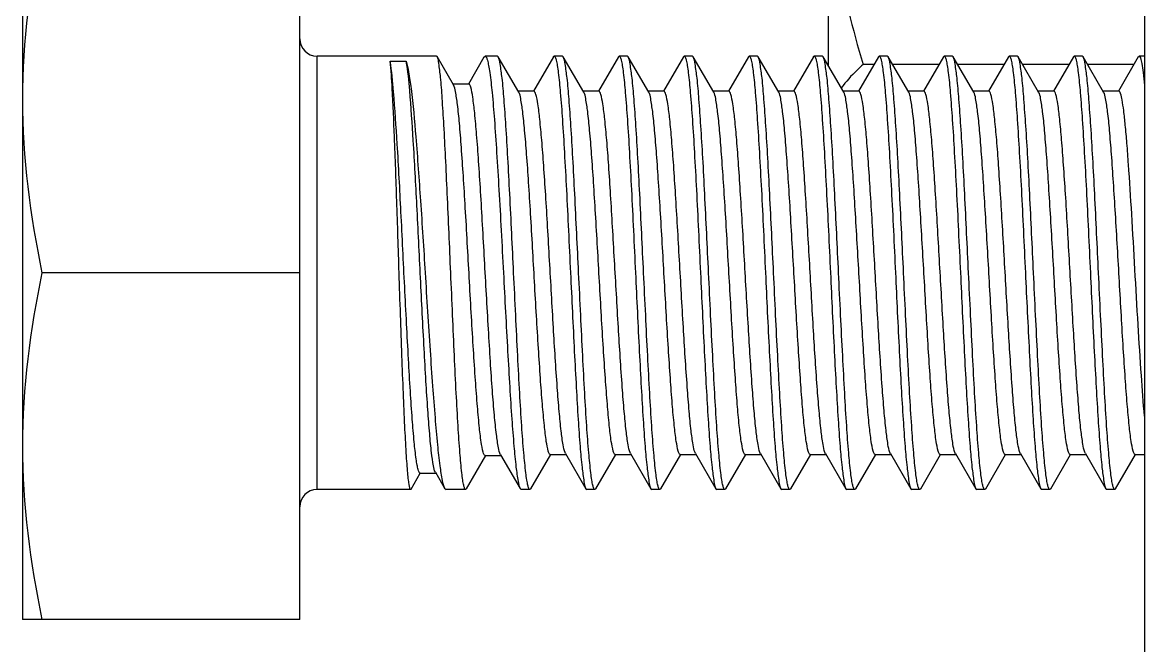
# Model space of a CAD drawing. Extents: x -1396510 to 1250330, y -1892470 to 1623980.
# Drawn here: x -1156862.4 to -1156739.2, y -63254.3 to -63185.8 of the extents above; entities that cross this region are included whole.
import ezdxf

# ---------------------------------------------------------------- set-up
doc = ezdxf.new("R2010")
doc.units = 0
doc.header["$LTSCALE"] = 1000
doc.header["$MEASUREMENT"] = 0

msp = doc.modelspace()

# ---------------------------------------------------------------- linework, layer by layer
at = {"linetype": 'Continuous'}
for p, q in [((-1156739.16, -61890.08), (-1156739.16, -63356.1)), ((-1156773.9, -63112.63), (-1156773.9, -63190.55)), ((-1156862.43, -63175.23), (-1156862.43, -63251.38)), ((-1156831.97, -63251.38), (-1156831.97, -63175.23)), ((-1156816.93, -63189.51), (-1156830.07, -63189.51)), ((-1156830.07, -63237.1), (-1156830.07, -63189.51)), ((-1156822.05, -63190.05), (-1156820.27, -63190.05)), ((-1156816.87, -63189.56), (-1156816.93, -63189.51)), ((-1156815.07, -63192.66), (-1156816.87, -63189.56)), ((-1156811.73, -63189.61), (-1156813.44, -63192.57)), ((-1156811.73, -63189.61), (-1156811.6, -63189.51)), ((-1156810.25, -63189.51), (-1156811.61, -63189.51)), ((-1156810.16, -63189.59), (-1156810.25, -63189.51)), ((-1156807.91, -63193.46), (-1156810.16, -63189.59)), ((-1156804.1, -63189.59), (-1156806.29, -63193.36)), ((-1156803.11, -63189.51), (-1156804.01, -63189.51)), ((-1156803.02, -63189.59), (-1156803.11, -63189.51)), ((-1156800.77, -63193.46), (-1156803.02, -63189.59)), ((-1156796.96, -63189.59), (-1156799.15, -63193.36)), ((-1156796.96, -63189.59), (-1156796.87, -63189.51)), ((-1156795.97, -63189.51), (-1156796.87, -63189.51)), ((-1156795.88, -63189.59), (-1156795.97, -63189.51)), ((-1156793.63, -63193.46), (-1156795.88, -63189.59)), ((-1156789.82, -63189.59), (-1156792.01, -63193.36)), ((-1156789.82, -63189.59), (-1156789.73, -63189.51)), ((-1156788.83, -63189.51), (-1156789.73, -63189.51)), ((-1156788.74, -63189.59), (-1156788.83, -63189.51)), ((-1156786.49, -63193.46), (-1156788.74, -63189.59)), ((-1156782.68, -63189.59), (-1156784.87, -63193.36)), ((-1156782.68, -63189.59), (-1156782.59, -63189.51)), ((-1156781.69, -63189.51), (-1156782.59, -63189.51)), ((-1156781.6, -63189.59), (-1156781.69, -63189.51)), ((-1156779.35, -63193.46), (-1156781.6, -63189.59)), ((-1156775.54, -63189.59), (-1156777.73, -63193.36)), ((-1156774.55, -63189.51), (-1156775.45, -63189.51)), ((-1156774.46, -63189.59), (-1156774.55, -63189.51)), ((-1156772.21, -63193.46), (-1156774.46, -63189.59)), ((-1156768.4, -63189.59), (-1156770.59, -63193.36)), ((-1156768.89, -63190.43), (-1156770.08, -63190.43)), ((-1156768.4, -63189.59), (-1156768.31, -63189.51)), ((-1156767.42, -63189.51), (-1156768.31, -63189.51)), ((-1156767.32, -63189.59), (-1156767.42, -63189.51)), ((-1156765.07, -63193.46), (-1156767.32, -63189.59)), ((-1156761.75, -63190.43), (-1156766.83, -63190.43)), ((-1156761.26, -63189.59), (-1156763.45, -63193.36)), ((-1156761.26, -63189.59), (-1156761.17, -63189.51)), ((-1156760.28, -63189.51), (-1156761.17, -63189.51)), ((-1156760.18, -63189.59), (-1156760.28, -63189.51)), ((-1156757.93, -63193.46), (-1156760.18, -63189.59)), ((-1156754.61, -63190.43), (-1156759.69, -63190.43)), ((-1156754.12, -63189.59), (-1156756.31, -63193.36)), ((-1156754.12, -63189.59), (-1156754.03, -63189.51)), ((-1156753.14, -63189.51), (-1156754.03, -63189.51)), ((-1156753.04, -63189.59), (-1156753.14, -63189.51)), ((-1156750.79, -63193.46), (-1156753.04, -63189.59)), ((-1156747.47, -63190.43), (-1156752.55, -63190.43)), ((-1156746.98, -63189.59), (-1156749.17, -63193.36)), ((-1156746.98, -63189.59), (-1156746.89, -63189.51)), ((-1156746, -63189.51), (-1156746.89, -63189.51)), ((-1156745.9, -63189.59), (-1156746, -63189.51)), ((-1156743.65, -63193.46), (-1156745.9, -63189.59)), ((-1156740.33, -63190.43), (-1156745.41, -63190.43)), ((-1156739.84, -63189.59), (-1156742.03, -63193.36)), ((-1156739.84, -63189.59), (-1156739.75, -63189.51)), ((-1156739.16, -63189.51), (-1156739.75, -63189.51)), ((-1156813.39, -63192.57), (-1156815.12, -63192.57)), ((-1156806.23, -63193.36), (-1156807.96, -63193.36)), ((-1156799.09, -63193.36), (-1156800.82, -63193.36)), ((-1156791.95, -63193.36), (-1156793.68, -63193.36)), ((-1156784.81, -63193.36), (-1156786.54, -63193.36)), ((-1156777.67, -63193.36), (-1156779.4, -63193.36)), ((-1156770.54, -63193.36), (-1156772.26, -63193.36)), ((-1156763.4, -63193.36), (-1156765.13, -63193.36)), ((-1156756.26, -63193.36), (-1156757.99, -63193.36)), ((-1156749.12, -63193.36), (-1156750.85, -63193.36)), ((-1156741.98, -63193.36), (-1156743.71, -63193.36)), ((-1156831.97, -63213.3), (-1156860.29, -63213.3)), ((-1156813.66, -63237.03), (-1156811.54, -63233.38)), ((-1156811.59, -63233.38), (-1156809.87, -63233.38)), ((-1156809.92, -63233.29), (-1156807.76, -63237.01)), ((-1156806.59, -63237.02), (-1156804.39, -63233.25)), ((-1156804.45, -63233.25), (-1156802.72, -63233.25)), ((-1156802.78, -63233.15), (-1156802.82, -63233.06)), ((-1156802.78, -63233.15), (-1156800.53, -63237.02)), ((-1156799.45, -63237.02), (-1156797.25, -63233.25)), ((-1156797.31, -63233.25), (-1156795.58, -63233.25)), ((-1156795.64, -63233.15), (-1156795.68, -63233.06)), ((-1156795.64, -63233.15), (-1156793.39, -63237.02)), ((-1156792.31, -63237.02), (-1156790.11, -63233.25)), ((-1156790.17, -63233.25), (-1156788.44, -63233.25)), ((-1156788.5, -63233.15), (-1156788.54, -63233.05)), ((-1156788.5, -63233.15), (-1156786.25, -63237.02)), ((-1156785.17, -63237.02), (-1156782.97, -63233.25)), ((-1156783.03, -63233.25), (-1156781.3, -63233.25)), ((-1156781.36, -63233.15), (-1156781.41, -63233.05)), ((-1156781.36, -63233.15), (-1156779.11, -63237.02)), ((-1156778.03, -63237.02), (-1156775.83, -63233.25)), ((-1156775.89, -63233.25), (-1156774.16, -63233.25)), ((-1156774.22, -63233.15), (-1156774.27, -63233.04)), ((-1156774.22, -63233.15), (-1156771.97, -63237.02)), ((-1156770.89, -63237.02), (-1156768.69, -63233.25)), ((-1156768.75, -63233.25), (-1156767.02, -63233.25)), ((-1156767.08, -63233.15), (-1156767.13, -63233.04)), ((-1156767.08, -63233.15), (-1156764.83, -63237.02)), ((-1156763.75, -63237.02), (-1156761.56, -63233.25)), ((-1156761.61, -63233.25), (-1156759.88, -63233.25)), ((-1156759.94, -63233.15), (-1156759.99, -63233.03)), ((-1156759.94, -63233.15), (-1156757.69, -63237.02)), ((-1156756.61, -63237.02), (-1156754.42, -63233.25)), ((-1156754.47, -63233.25), (-1156752.74, -63233.25)), ((-1156752.8, -63233.15), (-1156752.86, -63233.03)), ((-1156752.8, -63233.15), (-1156750.55, -63237.02)), ((-1156749.47, -63237.02), (-1156747.28, -63233.25)), ((-1156747.33, -63233.25), (-1156745.6, -63233.25)), ((-1156745.66, -63233.15), (-1156745.72, -63233.02)), ((-1156745.66, -63233.15), (-1156743.41, -63237.02)), ((-1156742.33, -63237.02), (-1156740.14, -63233.25)), ((-1156740.19, -63233.25), (-1156739.16, -63233.25)), ((-1156819.72, -63237.06), (-1156818.72, -63235.33)), ((-1156818.75, -63235.3), (-1156817.02, -63235.3)), ((-1156817.07, -63235.22), (-1156816.05, -63236.97)), ((-1156819.77, -63237.1), (-1156830.07, -63237.1)), ((-1156819.72, -63237.06), (-1156819.77, -63237.1)), ((-1156816.05, -63236.97), (-1156815.9, -63237.1)), ((-1156813.74, -63237.1), (-1156815.9, -63237.1)), ((-1156813.66, -63237.03), (-1156813.75, -63237.1)), ((-1156807.76, -63237.01), (-1156807.65, -63237.1)), ((-1156806.68, -63237.1), (-1156807.65, -63237.1)), ((-1156806.59, -63237.02), (-1156806.68, -63237.1)), ((-1156800.53, -63237.02), (-1156800.44, -63237.1)), ((-1156799.54, -63237.1), (-1156800.44, -63237.1)), ((-1156799.45, -63237.02), (-1156799.54, -63237.1)), ((-1156793.39, -63237.02), (-1156793.3, -63237.1)), ((-1156792.4, -63237.1), (-1156793.3, -63237.1)), ((-1156792.31, -63237.02), (-1156792.4, -63237.1)), ((-1156786.25, -63237.02), (-1156786.16, -63237.1)), ((-1156785.26, -63237.1), (-1156786.16, -63237.1)), ((-1156785.17, -63237.02), (-1156785.26, -63237.1)), ((-1156779.11, -63237.02), (-1156779.02, -63237.1)), ((-1156778.12, -63237.1), (-1156779.02, -63237.1)), ((-1156778.03, -63237.02), (-1156778.12, -63237.1)), ((-1156771.97, -63237.02), (-1156771.88, -63237.1)), ((-1156770.99, -63237.1), (-1156771.88, -63237.1)), ((-1156770.89, -63237.02), (-1156770.99, -63237.1)), ((-1156764.83, -63237.02), (-1156764.74, -63237.1)), ((-1156763.85, -63237.1), (-1156764.74, -63237.1)), ((-1156763.75, -63237.02), (-1156763.85, -63237.1)), ((-1156757.69, -63237.02), (-1156757.6, -63237.1)), ((-1156756.71, -63237.1), (-1156757.6, -63237.1)), ((-1156756.61, -63237.02), (-1156756.71, -63237.1)), ((-1156750.55, -63237.02), (-1156750.46, -63237.1)), ((-1156749.57, -63237.1), (-1156750.46, -63237.1)), ((-1156749.47, -63237.02), (-1156749.57, -63237.1)), ((-1156743.41, -63237.02), (-1156743.32, -63237.1)), ((-1156742.43, -63237.1), (-1156743.32, -63237.1)), ((-1156742.33, -63237.02), (-1156742.43, -63237.1)), ((-1156831.97, -63251.38), (-1156862.43, -63251.38))]:
    msp.add_line(p, q, dxfattribs=at)
for centre, start, end in [((-1156830.07, -63187.6), 180, 270), ((-1156830.07, -63239.01), 90, 180)]:
    msp.add_arc(centre, 1.9, start, end, dxfattribs=at)
for points, knots in [([(-1156773.9, -63166.54), (-1156773.9, -63170.58), (-1156773.17, -63178.68), (-1156771.24, -63186.55), (-1156770.08, -63190.43)], [0, 0, 0, 0, 0.499512, 1, 1, 1, 1]), ([(-1156821.05, -63213.3), (-1156821.13, -63210.67), (-1156821.3, -63205.69), (-1156821.52, -63198.94), (-1156821.77, -63193.83), (-1156821.91, -63191.05), (-1156822.05, -63190.05)], [0, 0, 0, 0, 0.340216, 0.641739, 0.870295, 1, 1, 1, 1]), ([(-1156818.75, -63235.3), (-1156818.8, -63235.3), (-1156818.9, -63235.15), (-1156818.98, -63234.86), (-1156819.09, -63234.37), (-1156819.24, -63233.37), (-1156819.42, -63231.69), (-1156819.62, -63229.2), (-1156819.83, -63226.16), (-1156820.03, -63222.67), (-1156820.23, -63218.84), (-1156820.51, -63213.46), (-1156820.83, -63206.88), (-1156821.2, -63199.73), (-1156821.59, -63194.21), (-1156821.84, -63191.16), (-1156822.05, -63190.05)], [0, 0, 0, 0, 0.003181, 0.009997, 0.020842, 0.035708, 0.077022, 0.132568, 0.200428, 0.278278, 0.363482, 0.453195, 0.634322, 0.798504, 0.925407, 1, 1, 1, 1]), ([(-1156820.27, -63190.05), (-1156820.15, -63190.44), (-1156819.96, -63191.44), (-1156819.57, -63194.21), (-1156819.16, -63198.94), (-1156818.67, -63205.69), (-1156818.36, -63210.67), (-1156818.19, -63213.3)], [0, 0, 0, 0, 0.052104, 0.130854, 0.359409, 0.660459, 1, 1, 1, 1]), ([(-1156817.07, -63235.22), (-1156817.2, -63235), (-1156817.32, -63234.26), (-1156817.53, -63232.87), (-1156817.71, -63230.81), (-1156817.91, -63228.19), (-1156818.11, -63225.07), (-1156818.38, -63220.25), (-1156818.7, -63213.81), (-1156819.08, -63206.18), (-1156819.44, -63199.32), (-1156819.81, -63194.03), (-1156820.06, -63191.12), (-1156820.27, -63190.05)], [0, 0, 0, 0, 0.016498, 0.048153, 0.094091, 0.152829, 0.222461, 0.300749, 0.473185, 0.64885, 0.806645, 0.928205, 1, 1, 1, 1]), ([(-1156815.38, -63213.3), (-1156815.5, -63210.4), (-1156815.68, -63206.16), (-1156815.94, -63200.75), (-1156816.11, -63197.26), (-1156816.3, -63194.34), (-1156816.45, -63192.06), (-1156816.66, -63190.57), (-1156816.74, -63189.78), (-1156816.87, -63189.56)], [0, 0, 0, 0, 0.366748, 0.534004, 0.682559, 0.80722, 0.903651, 0.968552, 1, 1, 1, 1]), ([(-1156811.6, -63189.51), (-1156811.55, -63189.51), (-1156811.42, -63189.69), (-1156811.33, -63190.02), (-1156811.2, -63190.6), (-1156811.02, -63191.78), (-1156810.8, -63193.77), (-1156810.56, -63196.69), (-1156810.32, -63200.25), (-1156810.08, -63204.31), (-1156809.83, -63208.72), (-1156809.67, -63211.76), (-1156809.59, -63213.3)], [0, 0, 0, 0, 0.007187, 0.022465, 0.046744, 0.080015, 0.172417, 0.296393, 0.447275, 0.619318, 0.805937, 1, 1, 1, 1]), ([(-1156808.47, -63213.3), (-1156808.61, -63210.42), (-1156808.81, -63206.22), (-1156809.09, -63200.84), (-1156809.29, -63197.36), (-1156809.5, -63194.44), (-1156809.69, -63192.15), (-1156809.91, -63190.63), (-1156810.03, -63189.82), (-1156810.16, -63189.59)], [0, 0, 0, 0, 0.364024, 0.530312, 0.678343, 0.803036, 0.90014, 0.966414, 1, 1, 1, 1]), ([(-1156804.1, -63189.59), (-1156804.09, -63189.56), (-1156804.07, -63189.53), (-1156804.02, -63189.51), (-1156804.01, -63189.51)], [0, 0, 0, 0, 0.600476, 1, 1, 1, 1]), ([(-1156804.01, -63189.51), (-1156803.95, -63189.51), (-1156803.85, -63189.7), (-1156803.77, -63190.02), (-1156803.65, -63190.61), (-1156803.5, -63191.78), (-1156803.31, -63193.77), (-1156803.09, -63196.69), (-1156802.88, -63200.25), (-1156802.66, -63204.31), (-1156802.44, -63208.72), (-1156802.3, -63211.76), (-1156802.22, -63213.3)], [0, 0, 0, 0, 0.006688, 0.021753, 0.045929, 0.079148, 0.171548, 0.29561, 0.446639, 0.618873, 0.805706, 1, 1, 1, 1]), ([(-1156801.33, -63213.3), (-1156801.47, -63210.42), (-1156801.67, -63206.22), (-1156801.95, -63200.84), (-1156802.16, -63197.36), (-1156802.36, -63194.44), (-1156802.55, -63192.15), (-1156802.77, -63190.63), (-1156802.89, -63189.82), (-1156803.02, -63189.59)], [0, 0, 0, 0, 0.364026, 0.530319, 0.678348, 0.803035, 0.900137, 0.966414, 1, 1, 1, 1]), ([(-1156796.87, -63189.51), (-1156796.81, -63189.51), (-1156796.71, -63189.7), (-1156796.63, -63190.02), (-1156796.51, -63190.6), (-1156796.36, -63191.78), (-1156796.17, -63193.77), (-1156795.95, -63196.69), (-1156795.74, -63200.25), (-1156795.52, -63204.31), (-1156795.3, -63208.72), (-1156795.16, -63211.76), (-1156795.08, -63213.3)], [0, 0, 0, 0, 0.006669, 0.021718, 0.045876, 0.079084, 0.171468, 0.295522, 0.446557, 0.618815, 0.805682, 1, 1, 1, 1]), ([(-1156794.19, -63213.3), (-1156794.33, -63210.42), (-1156794.53, -63206.22), (-1156794.81, -63200.84), (-1156795.02, -63197.36), (-1156795.22, -63194.44), (-1156795.41, -63192.15), (-1156795.63, -63190.63), (-1156795.75, -63189.82), (-1156795.88, -63189.59)], [0, 0, 0, 0, 0.364021, 0.530314, 0.678346, 0.803036, 0.900137, 0.966413, 1, 1, 1, 1]), ([(-1156789.73, -63189.51), (-1156789.68, -63189.51), (-1156789.57, -63189.7), (-1156789.49, -63190.02), (-1156789.37, -63190.61), (-1156789.22, -63191.78), (-1156789.03, -63193.77), (-1156788.81, -63196.69), (-1156788.6, -63200.25), (-1156788.38, -63204.31), (-1156788.16, -63208.72), (-1156788.02, -63211.76), (-1156787.94, -63213.3)], [0, 0, 0, 0, 0.006676, 0.021736, 0.045901, 0.079115, 0.171505, 0.295563, 0.446596, 0.618846, 0.805696, 1, 1, 1, 1]), ([(-1156787.05, -63213.3), (-1156787.19, -63210.42), (-1156787.39, -63206.22), (-1156787.67, -63200.84), (-1156787.88, -63197.36), (-1156788.09, -63194.44), (-1156788.27, -63192.15), (-1156788.49, -63190.63), (-1156788.61, -63189.82), (-1156788.74, -63189.59)], [0, 0, 0, 0, 0.364021, 0.530311, 0.678343, 0.803036, 0.90014, 0.966414, 1, 1, 1, 1]), ([(-1156782.59, -63189.51), (-1156782.54, -63189.51), (-1156782.43, -63189.7), (-1156782.35, -63190.02), (-1156782.23, -63190.61), (-1156782.08, -63191.78), (-1156781.89, -63193.77), (-1156781.68, -63196.69), (-1156781.46, -63200.25), (-1156781.24, -63204.31), (-1156781.02, -63208.72), (-1156780.88, -63211.76), (-1156780.8, -63213.3)], [0, 0, 0, 0, 0.006686, 0.021757, 0.045931, 0.079152, 0.171553, 0.295615, 0.446644, 0.618879, 0.805711, 1, 1, 1, 1]), ([(-1156779.91, -63213.3), (-1156780.05, -63210.42), (-1156780.25, -63206.22), (-1156780.53, -63200.84), (-1156780.74, -63197.36), (-1156780.95, -63194.44), (-1156781.13, -63192.15), (-1156781.35, -63190.63), (-1156781.47, -63189.82), (-1156781.6, -63189.59)], [0, 0, 0, 0, 0.364026, 0.530312, 0.67834, 0.803034, 0.90014, 0.966415, 1, 1, 1, 1]), ([(-1156775.54, -63189.59), (-1156775.53, -63189.56), (-1156775.51, -63189.53), (-1156775.47, -63189.51), (-1156775.45, -63189.51)], [0, 0, 0, 0, 0.600612, 1, 1, 1, 1]), ([(-1156775.45, -63189.51), (-1156775.4, -63189.51), (-1156775.29, -63189.7), (-1156775.21, -63190.02), (-1156775.09, -63190.61), (-1156774.94, -63191.78), (-1156774.75, -63193.77), (-1156774.54, -63196.69), (-1156774.32, -63200.25), (-1156774.1, -63204.31), (-1156773.88, -63208.72), (-1156773.74, -63211.76), (-1156773.66, -63213.3)], [0, 0, 0, 0, 0.006697, 0.021777, 0.045962, 0.079191, 0.171605, 0.29567, 0.44669, 0.618909, 0.805726, 1, 1, 1, 1]), ([(-1156772.77, -63213.3), (-1156772.91, -63210.42), (-1156773.11, -63206.22), (-1156773.39, -63200.84), (-1156773.6, -63197.36), (-1156773.81, -63194.44), (-1156773.99, -63192.15), (-1156774.21, -63190.63), (-1156774.33, -63189.82), (-1156774.46, -63189.59)], [0, 0, 0, 0, 0.364026, 0.530313, 0.678337, 0.803029, 0.900137, 0.966414, 1, 1, 1, 1]), ([(-1156770.08, -63190.43), (-1156770.31, -63190.64), (-1156771.17, -63191.44), (-1156771.97, -63192.31), (-1156772.47, -63193.01)], [0, 0, 0, 0, 0.265948, 1, 1, 1, 1]), ([(-1156768.31, -63189.51), (-1156768.26, -63189.51), (-1156768.15, -63189.7), (-1156768.07, -63190.02), (-1156767.96, -63190.61), (-1156767.8, -63191.78), (-1156767.61, -63193.77), (-1156767.4, -63196.69), (-1156767.18, -63200.25), (-1156766.96, -63204.31), (-1156766.74, -63208.72), (-1156766.6, -63211.76), (-1156766.52, -63213.3)], [0, 0, 0, 0, 0.006677, 0.021735, 0.045901, 0.079116, 0.171512, 0.295573, 0.4466, 0.618843, 0.805694, 1, 1, 1, 1]), ([(-1156765.63, -63213.3), (-1156765.77, -63210.42), (-1156765.97, -63206.22), (-1156766.25, -63200.84), (-1156766.46, -63197.36), (-1156766.67, -63194.44), (-1156766.85, -63192.15), (-1156767.07, -63190.63), (-1156767.19, -63189.82), (-1156767.32, -63189.59)], [0, 0, 0, 0, 0.364024, 0.530311, 0.678342, 0.803035, 0.900139, 0.966414, 1, 1, 1, 1]), ([(-1156761.17, -63189.51), (-1156761.12, -63189.51), (-1156761.01, -63189.7), (-1156760.93, -63190.02), (-1156760.82, -63190.61), (-1156760.66, -63191.78), (-1156760.47, -63193.77), (-1156760.26, -63196.69), (-1156760.04, -63200.25), (-1156759.82, -63204.31), (-1156759.6, -63208.72), (-1156759.46, -63211.76), (-1156759.38, -63213.3)], [0, 0, 0, 0, 0.00669, 0.021765, 0.045943, 0.079167, 0.171572, 0.295635, 0.446661, 0.618889, 0.805716, 1, 1, 1, 1]), ([(-1156758.49, -63213.3), (-1156758.63, -63210.42), (-1156758.83, -63206.22), (-1156759.11, -63200.84), (-1156759.32, -63197.36), (-1156759.53, -63194.44), (-1156759.71, -63192.15), (-1156759.93, -63190.63), (-1156760.05, -63189.82), (-1156760.18, -63189.59)], [0, 0, 0, 0, 0.364026, 0.530319, 0.678348, 0.803035, 0.900137, 0.966414, 1, 1, 1, 1]), ([(-1156754.03, -63189.51), (-1156753.98, -63189.51), (-1156753.87, -63189.7), (-1156753.79, -63190.02), (-1156753.68, -63190.6), (-1156753.52, -63191.78), (-1156753.33, -63193.77), (-1156753.12, -63196.69), (-1156752.9, -63200.25), (-1156752.68, -63204.31), (-1156752.46, -63208.72), (-1156752.32, -63211.76), (-1156752.25, -63213.3)], [0, 0, 0, 0, 0.006669, 0.021718, 0.045876, 0.079084, 0.171468, 0.295521, 0.446556, 0.618814, 0.805682, 1, 1, 1, 1]), ([(-1156751.35, -63213.3), (-1156751.49, -63210.42), (-1156751.69, -63206.22), (-1156751.97, -63200.84), (-1156752.18, -63197.36), (-1156752.39, -63194.44), (-1156752.57, -63192.15), (-1156752.79, -63190.63), (-1156752.91, -63189.82), (-1156753.04, -63189.59)], [0, 0, 0, 0, 0.364021, 0.530313, 0.678345, 0.803036, 0.900138, 0.966413, 1, 1, 1, 1]), ([(-1156746.89, -63189.51), (-1156746.84, -63189.51), (-1156746.73, -63189.7), (-1156746.65, -63190.02), (-1156746.54, -63190.61), (-1156746.38, -63191.78), (-1156746.19, -63193.77), (-1156745.98, -63196.69), (-1156745.76, -63200.25), (-1156745.54, -63204.31), (-1156745.32, -63208.72), (-1156745.18, -63211.76), (-1156745.11, -63213.3)], [0, 0, 0, 0, 0.006679, 0.021742, 0.04591, 0.079126, 0.171519, 0.295578, 0.446611, 0.618856, 0.8057, 1, 1, 1, 1]), ([(-1156744.21, -63213.3), (-1156744.35, -63210.42), (-1156744.55, -63206.22), (-1156744.83, -63200.84), (-1156745.04, -63197.36), (-1156745.25, -63194.44), (-1156745.43, -63192.15), (-1156745.65, -63190.63), (-1156745.77, -63189.82), (-1156745.9, -63189.59)], [0, 0, 0, 0, 0.364023, 0.530311, 0.678342, 0.803036, 0.90014, 0.966414, 1, 1, 1, 1]), ([(-1156739.75, -63189.51), (-1156739.67, -63189.51), (-1156739.54, -63189.88), (-1156739.43, -63190.41), (-1156739.28, -63191.46), (-1156739.2, -63192.24), (-1156739.16, -63192.7)], [0, 0, 0, 0, 0.077049, 0.268055, 0.577055, 1, 1, 1, 1]), ([(-1156811.59, -63233.38), (-1156811.64, -63233.38), (-1156811.75, -63233.24), (-1156811.89, -63232.76), (-1156812.08, -63231.67), (-1156812.28, -63229.9), (-1156812.49, -63227.5), (-1156812.7, -63224.58), (-1156812.92, -63221.24), (-1156813.13, -63217.61), (-1156813.42, -63212.55), (-1156813.69, -63207.56), (-1156813.98, -63202.8), (-1156814.19, -63199.69), (-1156814.4, -63197.07), (-1156814.6, -63195.01), (-1156814.81, -63193.62), (-1156814.94, -63192.88), (-1156815.07, -63192.66)], [0, 0, 0, 0, 0.003526, 0.010871, 0.03842, 0.082642, 0.142013, 0.214376, 0.297085, 0.387117, 0.481196, 0.667858, 0.753739, 0.830507, 0.895467, 0.946372, 0.98153, 1, 1, 1, 1]), ([(-1156809.92, -63233.29), (-1156810.05, -63233.06), (-1156810.18, -63232.3), (-1156810.4, -63230.86), (-1156810.6, -63228.76), (-1156810.82, -63226.09), (-1156811.03, -63222.94), (-1156811.32, -63218.14), (-1156811.6, -63213.13), (-1156811.88, -63208.08), (-1156812.09, -63204.47), (-1156812.3, -63201.17), (-1156812.51, -63198.3), (-1156812.72, -63195.95), (-1156812.91, -63194.23), (-1156813.1, -63193.17), (-1156813.24, -63192.71), (-1156813.34, -63192.57), (-1156813.39, -63192.57)], [0, 0, 0, 0, 0.019036, 0.055162, 0.107284, 0.173532, 0.25149, 0.338305, 0.525651, 0.619397, 0.708683, 0.790327, 0.861445, 0.919555, 0.962678, 0.989457, 0.996584, 1, 1, 1, 1]), ([(-1156804.45, -63233.25), (-1156804.5, -63233.25), (-1156804.6, -63233.11), (-1156804.74, -63232.65), (-1156804.93, -63231.6), (-1156805.12, -63229.89), (-1156805.33, -63227.57), (-1156805.54, -63224.75), (-1156805.75, -63221.51), (-1156805.97, -63217.97), (-1156806.25, -63213.04), (-1156806.52, -63208.15), (-1156806.81, -63203.48), (-1156807.02, -63200.43), (-1156807.24, -63197.84), (-1156807.43, -63195.8), (-1156807.65, -63194.41), (-1156807.78, -63193.67), (-1156807.91, -63193.46)], [0, 0, 0, 0, 0.003515, 0.010772, 0.037949, 0.081609, 0.140308, 0.211978, 0.294061, 0.383612, 0.477415, 0.664253, 0.750571, 0.827952, 0.893624, 0.945254, 0.981055, 1, 1, 1, 1]), ([(-1156802.82, -63233.06), (-1156802.93, -63232.79), (-1156803.08, -63231.99), (-1156803.28, -63230.49), (-1156803.48, -63228.38), (-1156803.78, -63224.6), (-1156804.12, -63219.06), (-1156804.45, -63213.18), (-1156804.73, -63208.31), (-1156804.94, -63204.84), (-1156805.15, -63201.66), (-1156805.36, -63198.9), (-1156805.57, -63196.63), (-1156805.76, -63194.97), (-1156805.94, -63193.94), (-1156806.08, -63193.5), (-1156806.19, -63193.36), (-1156806.23, -63193.36)], [0, 0, 0, 0, 0.022028, 0.060426, 0.114034, 0.181029, 0.345472, 0.530963, 0.623561, 0.71172, 0.79235, 0.862632, 0.920122, 0.962845, 0.989432, 0.996538, 1, 1, 1, 1]), ([(-1156797.31, -63233.25), (-1156797.36, -63233.25), (-1156797.46, -63233.11), (-1156797.6, -63232.65), (-1156797.79, -63231.6), (-1156797.99, -63229.89), (-1156798.19, -63227.57), (-1156798.4, -63224.75), (-1156798.62, -63221.51), (-1156798.83, -63217.97), (-1156799.11, -63213.04), (-1156799.38, -63208.15), (-1156799.68, -63203.48), (-1156799.88, -63200.43), (-1156800.1, -63197.84), (-1156800.29, -63195.8), (-1156800.51, -63194.41), (-1156800.64, -63193.67), (-1156800.77, -63193.46)], [0, 0, 0, 0, 0.003515, 0.010772, 0.037949, 0.081609, 0.140308, 0.211978, 0.294061, 0.383612, 0.477415, 0.664253, 0.750571, 0.827952, 0.893624, 0.945254, 0.981055, 1, 1, 1, 1]), ([(-1156795.68, -63233.06), (-1156795.79, -63232.79), (-1156795.94, -63231.98), (-1156796.14, -63230.48), (-1156796.34, -63228.37), (-1156796.64, -63224.58), (-1156796.98, -63219.04), (-1156797.32, -63213.16), (-1156797.6, -63208.3), (-1156797.8, -63204.83), (-1156798.01, -63201.66), (-1156798.22, -63198.89), (-1156798.43, -63196.63), (-1156798.62, -63194.97), (-1156798.81, -63193.94), (-1156798.94, -63193.5), (-1156799.05, -63193.36), (-1156799.09, -63193.36)], [0, 0, 0, 0, 0.022167, 0.060682, 0.114378, 0.181432, 0.345908, 0.531337, 0.623882, 0.711978, 0.792543, 0.862763, 0.920199, 0.962881, 0.989441, 0.996541, 1, 1, 1, 1]), ([(-1156790.17, -63233.25), (-1156790.22, -63233.25), (-1156790.32, -63233.11), (-1156790.46, -63232.65), (-1156790.65, -63231.6), (-1156790.85, -63229.89), (-1156791.06, -63227.57), (-1156791.26, -63224.75), (-1156791.48, -63221.51), (-1156791.69, -63217.97), (-1156791.97, -63213.04), (-1156792.25, -63208.15), (-1156792.54, -63203.48), (-1156792.74, -63200.43), (-1156792.96, -63197.84), (-1156793.15, -63195.8), (-1156793.37, -63194.41), (-1156793.5, -63193.67), (-1156793.63, -63193.46)], [0, 0, 0, 0, 0.003515, 0.010772, 0.037949, 0.081609, 0.140308, 0.211978, 0.294061, 0.383612, 0.477415, 0.664253, 0.750571, 0.827952, 0.893624, 0.945254, 0.981055, 1, 1, 1, 1]), ([(-1156788.54, -63233.05), (-1156788.66, -63232.78), (-1156788.8, -63231.97), (-1156789.01, -63230.46), (-1156789.2, -63228.35), (-1156789.5, -63224.56), (-1156789.84, -63219.02), (-1156790.18, -63213.15), (-1156790.46, -63208.28), (-1156790.67, -63204.82), (-1156790.87, -63201.65), (-1156791.08, -63198.89), (-1156791.29, -63196.63), (-1156791.48, -63194.97), (-1156791.67, -63193.94), (-1156791.81, -63193.5), (-1156791.91, -63193.36), (-1156791.95, -63193.36)], [0, 0, 0, 0, 0.022306, 0.060937, 0.114721, 0.181834, 0.346342, 0.531711, 0.624202, 0.712235, 0.792736, 0.862894, 0.920276, 0.962916, 0.98945, 0.996543, 1, 1, 1, 1]), ([(-1156783.03, -63233.25), (-1156783.08, -63233.25), (-1156783.18, -63233.11), (-1156783.32, -63232.65), (-1156783.51, -63231.6), (-1156783.71, -63229.89), (-1156783.92, -63227.57), (-1156784.12, -63224.75), (-1156784.34, -63221.51), (-1156784.55, -63217.97), (-1156784.83, -63213.04), (-1156785.11, -63208.15), (-1156785.4, -63203.48), (-1156785.61, -63200.43), (-1156785.82, -63197.84), (-1156786.01, -63195.8), (-1156786.23, -63194.41), (-1156786.36, -63193.67), (-1156786.49, -63193.46)], [0, 0, 0, 0, 0.003516, 0.010772, 0.037949, 0.081609, 0.140308, 0.211978, 0.294061, 0.383612, 0.477416, 0.664253, 0.750571, 0.827952, 0.893624, 0.945254, 0.981055, 1, 1, 1, 1]), ([(-1156781.41, -63233.05), (-1156781.52, -63232.77), (-1156781.66, -63231.96), (-1156781.87, -63230.45), (-1156782.07, -63228.33), (-1156782.36, -63224.54), (-1156782.71, -63219), (-1156783.04, -63213.13), (-1156783.32, -63208.27), (-1156783.53, -63204.81), (-1156783.74, -63201.64), (-1156783.94, -63198.88), (-1156784.15, -63196.62), (-1156784.34, -63194.97), (-1156784.53, -63193.94), (-1156784.67, -63193.5), (-1156784.77, -63193.36), (-1156784.81, -63193.36)], [0, 0, 0, 0, 0.022445, 0.061192, 0.115065, 0.182235, 0.346776, 0.532084, 0.624521, 0.712492, 0.792928, 0.863025, 0.920353, 0.962951, 0.98946, 0.996545, 1, 1, 1, 1]), ([(-1156775.89, -63233.25), (-1156775.94, -63233.25), (-1156776.04, -63233.11), (-1156776.18, -63232.65), (-1156776.37, -63231.6), (-1156776.57, -63229.89), (-1156776.78, -63227.57), (-1156776.98, -63224.75), (-1156777.2, -63221.51), (-1156777.41, -63217.97), (-1156777.69, -63213.04), (-1156777.97, -63208.15), (-1156778.26, -63203.48), (-1156778.47, -63200.43), (-1156778.68, -63197.84), (-1156778.87, -63195.8), (-1156779.09, -63194.41), (-1156779.22, -63193.67), (-1156779.35, -63193.46)], [0, 0, 0, 0, 0.003516, 0.010772, 0.037949, 0.081609, 0.140308, 0.211978, 0.294061, 0.383612, 0.477416, 0.664254, 0.750571, 0.827952, 0.893624, 0.945254, 0.981055, 1, 1, 1, 1]), ([(-1156774.27, -63233.04), (-1156774.38, -63232.76), (-1156774.52, -63231.95), (-1156774.73, -63230.43), (-1156774.93, -63228.31), (-1156775.23, -63224.52), (-1156775.57, -63218.98), (-1156775.9, -63213.11), (-1156776.18, -63208.26), (-1156776.39, -63204.79), (-1156776.6, -63201.63), (-1156776.8, -63198.88), (-1156777.01, -63196.62), (-1156777.2, -63194.96), (-1156777.39, -63193.94), (-1156777.53, -63193.5), (-1156777.63, -63193.36), (-1156777.67, -63193.36)], [0, 0, 0, 0, 0.022584, 0.061447, 0.115407, 0.182636, 0.34721, 0.532457, 0.62484, 0.712749, 0.79312, 0.863155, 0.920429, 0.962986, 0.989469, 0.996548, 1, 1, 1, 1]), ([(-1156768.75, -63233.25), (-1156768.8, -63233.25), (-1156768.9, -63233.11), (-1156769.04, -63232.65), (-1156769.23, -63231.6), (-1156769.43, -63229.89), (-1156769.64, -63227.57), (-1156769.85, -63224.75), (-1156770.06, -63221.51), (-1156770.27, -63217.97), (-1156770.55, -63213.04), (-1156770.83, -63208.15), (-1156771.12, -63203.48), (-1156771.33, -63200.43), (-1156771.54, -63197.84), (-1156771.73, -63195.8), (-1156771.95, -63194.41), (-1156772.08, -63193.67), (-1156772.21, -63193.46)], [0, 0, 0, 0, 0.003516, 0.010771, 0.037949, 0.081609, 0.140308, 0.211978, 0.294061, 0.383613, 0.477416, 0.664254, 0.750571, 0.827952, 0.893624, 0.945254, 0.981055, 1, 1, 1, 1]), ([(-1156767.13, -63233.04), (-1156767.24, -63232.76), (-1156767.39, -63231.94), (-1156767.59, -63230.42), (-1156767.79, -63228.29), (-1156768.09, -63224.5), (-1156768.43, -63218.96), (-1156768.76, -63213.09), (-1156769.04, -63208.24), (-1156769.25, -63204.78), (-1156769.46, -63201.62), (-1156769.66, -63198.87), (-1156769.87, -63196.62), (-1156770.06, -63194.96), (-1156770.25, -63193.94), (-1156770.39, -63193.5), (-1156770.49, -63193.36), (-1156770.54, -63193.36)], [0, 0, 0, 0, 0.022723, 0.061701, 0.115749, 0.183037, 0.347642, 0.532829, 0.625158, 0.713005, 0.793312, 0.863286, 0.920506, 0.963022, 0.989478, 0.99655, 1, 1, 1, 1]), ([(-1156761.61, -63233.25), (-1156761.66, -63233.25), (-1156761.76, -63233.11), (-1156761.9, -63232.65), (-1156762.09, -63231.6), (-1156762.29, -63229.89), (-1156762.5, -63227.57), (-1156762.71, -63224.75), (-1156762.92, -63221.51), (-1156763.13, -63217.97), (-1156763.41, -63213.04), (-1156763.69, -63208.15), (-1156763.98, -63203.48), (-1156764.19, -63200.43), (-1156764.4, -63197.84), (-1156764.59, -63195.8), (-1156764.81, -63194.41), (-1156764.94, -63193.67), (-1156765.07, -63193.46)], [0, 0, 0, 0, 0.003516, 0.010771, 0.037949, 0.081609, 0.140308, 0.211978, 0.294061, 0.383613, 0.477416, 0.664254, 0.750571, 0.827952, 0.893624, 0.945254, 0.981055, 1, 1, 1, 1]), ([(-1156759.99, -63233.03), (-1156760.1, -63232.75), (-1156760.25, -63231.93), (-1156760.45, -63230.4), (-1156760.65, -63228.28), (-1156760.95, -63224.48), (-1156761.29, -63218.95), (-1156761.62, -63213.08), (-1156761.9, -63208.23), (-1156762.11, -63204.77), (-1156762.32, -63201.61), (-1156762.52, -63198.86), (-1156762.73, -63196.61), (-1156762.92, -63194.96), (-1156763.11, -63193.94), (-1156763.25, -63193.5), (-1156763.35, -63193.36), (-1156763.4, -63193.36)], [0, 0, 0, 0, 0.022862, 0.061956, 0.116091, 0.183437, 0.348074, 0.5332, 0.625476, 0.713261, 0.793503, 0.863416, 0.920583, 0.963057, 0.989487, 0.996552, 1, 1, 1, 1]), ([(-1156754.47, -63233.25), (-1156754.52, -63233.25), (-1156754.62, -63233.11), (-1156754.76, -63232.65), (-1156754.95, -63231.6), (-1156755.15, -63229.89), (-1156755.36, -63227.57), (-1156755.57, -63224.75), (-1156755.78, -63221.51), (-1156755.99, -63217.97), (-1156756.27, -63213.04), (-1156756.55, -63208.15), (-1156756.84, -63203.48), (-1156757.05, -63200.43), (-1156757.26, -63197.84), (-1156757.45, -63195.8), (-1156757.67, -63194.41), (-1156757.8, -63193.67), (-1156757.93, -63193.46)], [0, 0, 0, 0, 0.003516, 0.010771, 0.037949, 0.081609, 0.140308, 0.211978, 0.294061, 0.383613, 0.477416, 0.664254, 0.750571, 0.827952, 0.893624, 0.945254, 0.981055, 1, 1, 1, 1]), ([(-1156752.86, -63233.03), (-1156752.96, -63232.74), (-1156753.11, -63231.92), (-1156753.32, -63230.39), (-1156753.51, -63228.26), (-1156753.81, -63224.46), (-1156754.15, -63218.93), (-1156754.48, -63213.06), (-1156754.76, -63208.21), (-1156754.97, -63204.76), (-1156755.18, -63201.6), (-1156755.38, -63198.86), (-1156755.59, -63196.61), (-1156755.78, -63194.96), (-1156755.97, -63193.94), (-1156756.11, -63193.49), (-1156756.21, -63193.36), (-1156756.26, -63193.36)], [0, 0, 0, 0, 0.023, 0.06221, 0.116433, 0.183837, 0.348506, 0.533571, 0.625793, 0.713517, 0.793694, 0.863545, 0.920659, 0.963092, 0.989496, 0.996554, 1, 1, 1, 1]), ([(-1156747.33, -63233.25), (-1156747.38, -63233.25), (-1156747.48, -63233.11), (-1156747.62, -63232.65), (-1156747.81, -63231.6), (-1156748.01, -63229.89), (-1156748.22, -63227.57), (-1156748.43, -63224.75), (-1156748.64, -63221.51), (-1156748.85, -63217.97), (-1156749.13, -63213.04), (-1156749.41, -63208.15), (-1156749.7, -63203.48), (-1156749.91, -63200.43), (-1156750.12, -63197.84), (-1156750.31, -63195.8), (-1156750.53, -63194.41), (-1156750.66, -63193.67), (-1156750.79, -63193.46)], [0, 0, 0, 0, 0.003516, 0.010771, 0.037949, 0.081609, 0.140308, 0.211978, 0.294061, 0.383613, 0.477416, 0.664254, 0.750571, 0.827952, 0.893624, 0.945254, 0.981055, 1, 1, 1, 1]), ([(-1156745.72, -63233.02), (-1156745.83, -63232.74), (-1156745.97, -63231.91), (-1156746.18, -63230.38), (-1156746.38, -63228.24), (-1156746.67, -63224.44), (-1156747.01, -63218.91), (-1156747.35, -63213.04), (-1156747.62, -63208.2), (-1156747.83, -63204.75), (-1156748.04, -63201.59), (-1156748.25, -63198.85), (-1156748.45, -63196.61), (-1156748.64, -63194.96), (-1156748.83, -63193.94), (-1156748.97, -63193.49), (-1156749.07, -63193.36), (-1156749.12, -63193.36)], [0, 0, 0, 0, 0.023139, 0.062463, 0.116774, 0.184236, 0.348936, 0.533941, 0.62611, 0.713772, 0.793885, 0.863675, 0.920735, 0.963127, 0.989505, 0.996557, 1, 1, 1, 1]), ([(-1156740.19, -63233.25), (-1156740.24, -63233.25), (-1156740.34, -63233.11), (-1156740.48, -63232.65), (-1156740.67, -63231.6), (-1156740.87, -63229.89), (-1156741.08, -63227.57), (-1156741.29, -63224.75), (-1156741.5, -63221.51), (-1156741.71, -63217.97), (-1156741.99, -63213.04), (-1156742.27, -63208.15), (-1156742.56, -63203.48), (-1156742.77, -63200.43), (-1156742.98, -63197.84), (-1156743.17, -63195.8), (-1156743.39, -63194.41), (-1156743.52, -63193.67), (-1156743.65, -63193.46)], [0, 0, 0, 0, 0.003516, 0.010771, 0.037949, 0.081609, 0.140308, 0.211978, 0.294061, 0.383613, 0.477416, 0.664254, 0.750571, 0.827952, 0.893624, 0.945254, 0.981055, 1, 1, 1, 1]), ([(-1156739.16, -63229.07), (-1156739.29, -63227.58), (-1156739.54, -63224.23), (-1156739.88, -63218.85), (-1156740.21, -63212.94), (-1156740.55, -63207.06), (-1156740.84, -63202.44), (-1156741.08, -63199.18), (-1156741.25, -63197.2), (-1156741.42, -63195.64), (-1156741.59, -63194.42), (-1156741.73, -63193.8), (-1156741.88, -63193.36), (-1156741.98, -63193.36)], [0, 0, 0, 0, 0.125273, 0.280526, 0.451, 0.620464, 0.772784, 0.837888, 0.893492, 0.938284, 0.971239, 0.991709, 1, 1, 1, 1]), ([(-1156819.77, -63237.1), (-1156819.82, -63237.1), (-1156819.89, -63236.89), (-1156819.95, -63236.59), (-1156820.03, -63236), (-1156820.11, -63235.23), (-1156820.19, -63234.23), (-1156820.3, -63232.51), (-1156820.44, -63229.92), (-1156820.59, -63226.36), (-1156820.75, -63222.3), (-1156820.9, -63217.89), (-1156821, -63214.85), (-1156821.05, -63213.3)], [0, 0, 0, 0, 0.005906, 0.02066, 0.044668, 0.077802, 0.119769, 0.170184, 0.29436, 0.445608, 0.618145, 0.805336, 1, 1, 1, 1]), ([(-1156818.19, -63213.3), (-1156818.02, -63216.15), (-1156817.76, -63220.3), (-1156817.39, -63225.61), (-1156817.13, -63229.06), (-1156816.87, -63231.98), (-1156816.63, -63234.29), (-1156816.37, -63235.88), (-1156816.2, -63236.72), (-1156816.05, -63236.97)], [0, 0, 0, 0, 0.359329, 0.52395, 0.67108, 0.795828, 0.894098, 0.962746, 1, 1, 1, 1]), ([(-1156813.75, -63237.1), (-1156813.8, -63237.1), (-1156813.89, -63236.91), (-1156813.97, -63236.59), (-1156814.08, -63236), (-1156814.22, -63234.83), (-1156814.4, -63232.84), (-1156814.59, -63229.92), (-1156814.79, -63226.36), (-1156814.99, -63222.29), (-1156815.18, -63217.89), (-1156815.31, -63214.85), (-1156815.38, -63213.3)], [0, 0, 0, 0, 0.006494, 0.021489, 0.045625, 0.078827, 0.171228, 0.295321, 0.446402, 0.618703, 0.80562, 1, 1, 1, 1]), ([(-1156809.59, -63213.3), (-1156809.44, -63216.18), (-1156809.22, -63220.37), (-1156808.91, -63225.72), (-1156808.69, -63229.2), (-1156808.46, -63232.12), (-1156808.26, -63234.41), (-1156808.03, -63235.96), (-1156807.9, -63236.77), (-1156807.76, -63237.01)], [0, 0, 0, 0, 0.362797, 0.528646, 0.676443, 0.801155, 0.898568, 0.965462, 1, 1, 1, 1]), ([(-1156806.68, -63237.1), (-1156806.74, -63237.1), (-1156806.84, -63236.91), (-1156806.92, -63236.59), (-1156807.04, -63236), (-1156807.19, -63234.83), (-1156807.38, -63232.84), (-1156807.6, -63229.92), (-1156807.81, -63226.36), (-1156808.03, -63222.3), (-1156808.25, -63217.89), (-1156808.39, -63214.85), (-1156808.47, -63213.3)], [0, 0, 0, 0, 0.006673, 0.021727, 0.045889, 0.079101, 0.171487, 0.295543, 0.446578, 0.618832, 0.80569, 1, 1, 1, 1]), ([(-1156802.22, -63213.3), (-1156802.08, -63216.19), (-1156801.89, -63220.39), (-1156801.6, -63225.76), (-1156801.4, -63229.24), (-1156801.19, -63232.16), (-1156801, -63234.45), (-1156800.78, -63235.98), (-1156800.67, -63236.79), (-1156800.53, -63237.02)], [0, 0, 0, 0, 0.363959, 0.530229, 0.678249, 0.80294, 0.900058, 0.966367, 1, 1, 1, 1]), ([(-1156799.54, -63237.1), (-1156799.6, -63237.1), (-1156799.7, -63236.91), (-1156799.78, -63236.59), (-1156799.9, -63236), (-1156800.05, -63234.83), (-1156800.24, -63232.84), (-1156800.46, -63229.92), (-1156800.67, -63226.36), (-1156800.89, -63222.3), (-1156801.11, -63217.89), (-1156801.25, -63214.85), (-1156801.33, -63213.3)], [0, 0, 0, 0, 0.006669, 0.02172, 0.045879, 0.079089, 0.171479, 0.295539, 0.446576, 0.618826, 0.805682, 1, 1, 1, 1]), ([(-1156795.08, -63213.3), (-1156794.95, -63216.19), (-1156794.75, -63220.39), (-1156794.46, -63225.76), (-1156794.26, -63229.24), (-1156794.05, -63232.16), (-1156793.86, -63234.45), (-1156793.64, -63235.98), (-1156793.53, -63236.79), (-1156793.39, -63237.02)], [0, 0, 0, 0, 0.363954, 0.530216, 0.678234, 0.802928, 0.900053, 0.966366, 1, 1, 1, 1]), ([(-1156792.4, -63237.1), (-1156792.46, -63237.1), (-1156792.56, -63236.91), (-1156792.64, -63236.59), (-1156792.76, -63236), (-1156792.91, -63234.83), (-1156793.1, -63232.84), (-1156793.32, -63229.92), (-1156793.53, -63226.36), (-1156793.75, -63222.3), (-1156793.97, -63217.89), (-1156794.11, -63214.85), (-1156794.19, -63213.3)], [0, 0, 0, 0, 0.006682, 0.021747, 0.045917, 0.079134, 0.171527, 0.295584, 0.44661, 0.618852, 0.805701, 1, 1, 1, 1]), ([(-1156787.94, -63213.3), (-1156787.81, -63216.19), (-1156787.61, -63220.39), (-1156787.32, -63225.76), (-1156787.12, -63229.24), (-1156786.91, -63232.16), (-1156786.72, -63234.45), (-1156786.5, -63235.98), (-1156786.39, -63236.79), (-1156786.25, -63237.02)], [0, 0, 0, 0, 0.363971, 0.530241, 0.678257, 0.802947, 0.900064, 0.966368, 1, 1, 1, 1]), ([(-1156785.26, -63237.1), (-1156785.32, -63237.1), (-1156785.42, -63236.91), (-1156785.51, -63236.59), (-1156785.62, -63236), (-1156785.77, -63234.83), (-1156785.96, -63232.84), (-1156786.18, -63229.92), (-1156786.39, -63226.36), (-1156786.61, -63222.29), (-1156786.83, -63217.89), (-1156786.98, -63214.85), (-1156787.05, -63213.3)], [0, 0, 0, 0, 0.006694, 0.021774, 0.045957, 0.079186, 0.171599, 0.295663, 0.446681, 0.618902, 0.805725, 1, 1, 1, 1]), ([(-1156780.8, -63213.3), (-1156780.67, -63216.19), (-1156780.47, -63220.39), (-1156780.18, -63225.76), (-1156779.98, -63229.24), (-1156779.77, -63232.16), (-1156779.58, -63234.45), (-1156779.36, -63235.98), (-1156779.25, -63236.79), (-1156779.11, -63237.02)], [0, 0, 0, 0, 0.363963, 0.530226, 0.67824, 0.802935, 0.900059, 0.966368, 1, 1, 1, 1]), ([(-1156778.12, -63237.1), (-1156778.18, -63237.1), (-1156778.28, -63236.91), (-1156778.37, -63236.59), (-1156778.48, -63236), (-1156778.64, -63234.83), (-1156778.83, -63232.84), (-1156779.04, -63229.92), (-1156779.25, -63226.36), (-1156779.47, -63222.29), (-1156779.69, -63217.89), (-1156779.84, -63214.85), (-1156779.91, -63213.3)], [0, 0, 0, 0, 0.006693, 0.021771, 0.045952, 0.079178, 0.171587, 0.295651, 0.446675, 0.618899, 0.805721, 1, 1, 1, 1]), ([(-1156773.66, -63213.3), (-1156773.53, -63216.19), (-1156773.33, -63220.39), (-1156773.04, -63225.76), (-1156772.84, -63229.24), (-1156772.63, -63232.16), (-1156772.44, -63234.45), (-1156772.22, -63235.98), (-1156772.11, -63236.79), (-1156771.97, -63237.02)], [0, 0, 0, 0, 0.363961, 0.530224, 0.678244, 0.802939, 0.900061, 0.966368, 1, 1, 1, 1]), ([(-1156770.99, -63237.1), (-1156771.04, -63237.1), (-1156771.14, -63236.91), (-1156771.23, -63236.59), (-1156771.34, -63236), (-1156771.5, -63234.83), (-1156771.69, -63232.84), (-1156771.9, -63229.92), (-1156772.11, -63226.36), (-1156772.33, -63222.3), (-1156772.55, -63217.89), (-1156772.7, -63214.85), (-1156772.77, -63213.3)], [0, 0, 0, 0, 0.006683, 0.02175, 0.045922, 0.079141, 0.171538, 0.295599, 0.446629, 0.61887, 0.805706, 1, 1, 1, 1]), ([(-1156766.52, -63213.3), (-1156766.39, -63216.19), (-1156766.19, -63220.39), (-1156765.9, -63225.76), (-1156765.7, -63229.24), (-1156765.49, -63232.16), (-1156765.3, -63234.45), (-1156765.08, -63235.98), (-1156764.97, -63236.79), (-1156764.83, -63237.02)], [0, 0, 0, 0, 0.363957, 0.530226, 0.678246, 0.80294, 0.90006, 0.966367, 1, 1, 1, 1]), ([(-1156763.85, -63237.1), (-1156763.9, -63237.1), (-1156764, -63236.91), (-1156764.09, -63236.59), (-1156764.2, -63236), (-1156764.36, -63234.83), (-1156764.55, -63232.84), (-1156764.76, -63229.92), (-1156764.98, -63226.36), (-1156765.19, -63222.3), (-1156765.41, -63217.89), (-1156765.56, -63214.85), (-1156765.63, -63213.3)], [0, 0, 0, 0, 0.006673, 0.021729, 0.045891, 0.079103, 0.17149, 0.295546, 0.446581, 0.618835, 0.805691, 1, 1, 1, 1]), ([(-1156759.38, -63213.3), (-1156759.25, -63216.19), (-1156759.05, -63220.39), (-1156758.76, -63225.76), (-1156758.56, -63229.24), (-1156758.35, -63232.16), (-1156758.16, -63234.45), (-1156757.94, -63235.98), (-1156757.83, -63236.79), (-1156757.69, -63237.02)], [0, 0, 0, 0, 0.363958, 0.530229, 0.678249, 0.80294, 0.900058, 0.966367, 1, 1, 1, 1]), ([(-1156756.71, -63237.1), (-1156756.76, -63237.1), (-1156756.86, -63236.91), (-1156756.95, -63236.59), (-1156757.06, -63236), (-1156757.22, -63234.83), (-1156757.41, -63232.84), (-1156757.62, -63229.92), (-1156757.84, -63226.36), (-1156758.05, -63222.3), (-1156758.27, -63217.89), (-1156758.42, -63214.85), (-1156758.49, -63213.3)], [0, 0, 0, 0, 0.006669, 0.021719, 0.045878, 0.079087, 0.171477, 0.295536, 0.446573, 0.618824, 0.805681, 1, 1, 1, 1]), ([(-1156752.25, -63213.3), (-1156752.11, -63216.19), (-1156751.91, -63220.39), (-1156751.62, -63225.76), (-1156751.42, -63229.24), (-1156751.21, -63232.16), (-1156751.02, -63234.45), (-1156750.8, -63235.98), (-1156750.69, -63236.79), (-1156750.55, -63237.02)], [0, 0, 0, 0, 0.363954, 0.530216, 0.678234, 0.802928, 0.900053, 0.966366, 1, 1, 1, 1]), ([(-1156749.57, -63237.1), (-1156749.62, -63237.1), (-1156749.72, -63236.91), (-1156749.81, -63236.59), (-1156749.92, -63236), (-1156750.08, -63234.83), (-1156750.27, -63232.84), (-1156750.48, -63229.92), (-1156750.7, -63226.36), (-1156750.91, -63222.3), (-1156751.13, -63217.89), (-1156751.28, -63214.85), (-1156751.35, -63213.3)], [0, 0, 0, 0, 0.006683, 0.02175, 0.045921, 0.079139, 0.171534, 0.295592, 0.446617, 0.618856, 0.805703, 1, 1, 1, 1]), ([(-1156745.11, -63213.3), (-1156744.97, -63216.19), (-1156744.77, -63220.39), (-1156744.48, -63225.76), (-1156744.28, -63229.24), (-1156744.07, -63232.16), (-1156743.88, -63234.45), (-1156743.66, -63235.98), (-1156743.55, -63236.79), (-1156743.41, -63237.02)], [0, 0, 0, 0, 0.36397, 0.530239, 0.678254, 0.802945, 0.900063, 0.966368, 1, 1, 1, 1]), ([(-1156742.43, -63237.1), (-1156742.48, -63237.1), (-1156742.58, -63236.91), (-1156742.67, -63236.59), (-1156742.78, -63236), (-1156742.94, -63234.83), (-1156743.13, -63232.84), (-1156743.34, -63229.92), (-1156743.56, -63226.36), (-1156743.77, -63222.29), (-1156743.99, -63217.89), (-1156744.14, -63214.85), (-1156744.21, -63213.3)], [0, 0, 0, 0, 0.006696, 0.021778, 0.045962, 0.079192, 0.171607, 0.295672, 0.44669, 0.618908, 0.805728, 1, 1, 1, 1])]:
    msp.add_open_spline(points, degree=3, knots=knots, dxfattribs=at)
for points in [[(-1156860.29, -63175.23), (-1156861.6, -63181.48), (-1156862.43, -63187.88), (-1156862.43, -63194.27)], [(-1156862.43, -63194.27), (-1156862.43, -63200.65), (-1156861.6, -63207.05), (-1156860.29, -63213.3)], [(-1156860.29, -63213.3), (-1156861.6, -63219.55), (-1156862.43, -63225.96), (-1156862.43, -63232.34)], [(-1156862.43, -63232.34), (-1156862.43, -63238.73), (-1156861.6, -63245.13), (-1156860.29, -63251.38)]]:
    msp.add_open_spline(points, degree=3, dxfattribs=at)

doc.saveas('drawing.dxf')
